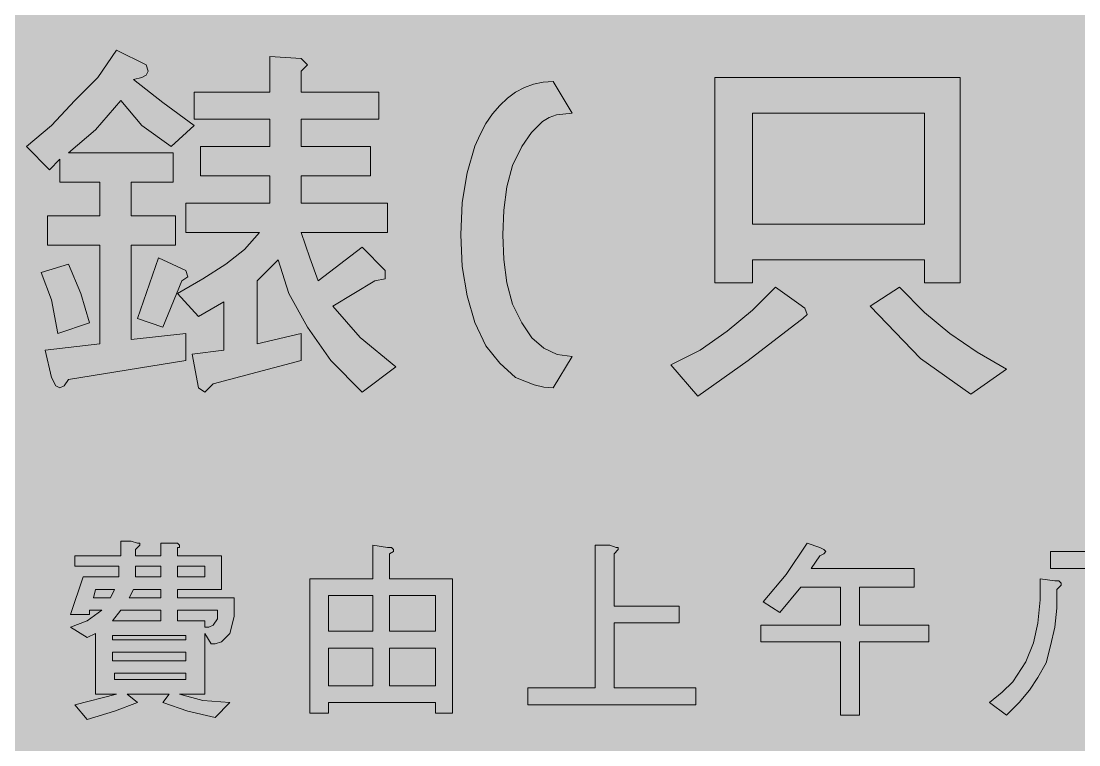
# Model space of a CAD drawing. Header units: metres. Extents: x 10 to 559, y 12 to 260.
# Drawn here: x 253.9 to 344.6, y 74.1 to 136.2 of the extents above; entities that cross this region are included whole.
import ezdxf

# ---------------------------------------------------------------- set-up
doc = ezdxf.new("R2010")
doc.units = ezdxf.units.M
doc.layers.add('FILL_BLUE_0000FF', color=7, linetype='Continuous', true_color=0x0000ff)
doc.layers.add('FILL_WHITE_FFFFFF', color=7, linetype='Continuous', true_color=0xffffff)

msp = doc.modelspace()

# ---------------------------------------------------------------- hatches: boundary and pattern name
at = {"layer": 'FILL_BLUE_0000FF', "true_color": 0x0000ff}
h = msp.add_hatch(color=7, dxfattribs=at)
h.dxf.hatch_style = 1
h.paths.add_polyline_path([(553.87, 259.97), (555.21, 259.58), (556.42, 258.96), (557.46, 258.12), (558.3, 256.98), (558.92, 255.74), (559.31, 254.42), (559.44, 253.08), (559.44, 19.26), (559.4, 17.91), (559.08, 16.56), (558.41, 15.32), (557.46, 14.22), (556.32, 13.28), (555.08, 12.6), (553.76, 12.2), (552.42, 12.06), (17.46, 12.06), (16.12, 12.19), (14.81, 12.6), (13.56, 13.28), (12.42, 14.22), (11.48, 15.36), (10.8, 16.61), (10.4, 17.92), (10.26, 19.26), (10.26, 253.08), (10.4, 254.34), (10.8, 255.6), (11.48, 256.93), (12.42, 258.12), (13.52, 259.04), (14.12, 259.36), (14.76, 259.56), (16.11, 259.97), (17.46, 260.1), (552.42, 260.1), (553.87, 259.97)])
at = {"layer": 'FILL_WHITE_FFFFFF', "true_color": 0xffffff}
h = msp.add_hatch(color=7, dxfattribs=at)
h.dxf.hatch_style = 1
h.paths.add_polyline_path([(256.5, 127.26), (258.48, 129.42), (260.46, 131.4), (262.08, 133.74), (264.6, 132.48), (264.78, 131.94), (264.6, 131.58), (264.24, 131.4), (263.52, 131.22), (266.04, 129.24), (268.74, 127.26), (266.76, 125.46), (264.24, 127.26), (262.44, 129.42), (260.28, 126.9), (257.94, 124.92), (266.94, 124.92), (266.94, 122.4), (263.34, 122.4), (263.34, 119.52), (267.12, 119.52), (267.12, 117), (263.34, 117), (263.34, 108.9), (268.02, 109.44), (268.02, 107.1), (257.94, 105.48), (257.58, 104.94), (257.22, 104.76), (256.86, 104.94), (256.5, 105.66), (255.96, 108), (260.64, 108.54), (260.64, 117), (256.14, 117), (256.14, 119.52), (260.64, 119.52), (260.64, 122.4), (257.22, 122.4), (257.22, 124.38), (256.32, 123.48), (254.34, 125.46), (256.5, 127.26)])
h = msp.add_hatch(color=7, dxfattribs=at)
h.dxf.hatch_style = 1
h.paths.add_polyline_path([(275.22, 130.14), (275.22, 133.2), (277.92, 133.02), (278.46, 132.48), (277.92, 131.94), (277.92, 130.14), (284.58, 130.14), (284.58, 127.8), (277.92, 127.8), (277.92, 125.46), (283.86, 125.46), (283.86, 122.94), (277.92, 122.94), (277.92, 120.6), (285.3, 120.6), (285.3, 118.08), (277.92, 118.08), (278.64, 115.92), (279.36, 113.94), (283.14, 116.82), (285.12, 114.84), (285.12, 114.12), (284.22, 113.94), (280.62, 111.78), (282.96, 109.08), (286.02, 106.56), (283.14, 104.4), (280.44, 107.1), (278.46, 109.98), (276.84, 112.86), (275.94, 115.74), (274.14, 113.94), (274.14, 108.54), (277.92, 109.44), (277.92, 107.1), (270.36, 105.12), (269.64, 104.4), (269.1, 104.76), (268.56, 107.64), (271.26, 108), (271.26, 112.14), (269.1, 110.88), (267.3, 112.86), (269.46, 114.12), (271.44, 115.38), (273.06, 116.64), (274.32, 118.08), (268.02, 118.08), (268.02, 120.6), (275.22, 120.6), (275.22, 122.94), (269.28, 122.94), (269.28, 125.46), (275.22, 125.46), (275.22, 127.8), (268.74, 127.8), (268.74, 130.14), (275.22, 130.14)])
h = msp.add_hatch(color=7, dxfattribs=at)
h.dxf.hatch_style = 1
h.paths.add_polyline_path([(299.52, 104.76), (298.71, 104.82), (297.9, 105.01), (296.28, 105.66), (294.95, 106.88), (293.76, 108.36), (292.81, 110.38), (292.14, 112.66), (291.73, 115.17), (291.6, 117.9), (291.73, 120.66), (292.14, 123.21), (292.81, 125.49), (293.25, 126.51), (293.76, 127.44), (294.32, 128.27), (294.94, 128.99), (295.6, 129.61), (296.3, 130.12), (297.05, 130.52), (297.84, 130.81), (298.66, 130.98), (299.52, 131.04), (301.14, 128.34), (299.81, 128.18), (299.19, 127.96), (298.62, 127.62), (297.65, 126.68), (296.82, 125.46), (296.04, 123.85), (295.54, 122.02), (295.28, 120.02), (295.2, 117.9), (295.28, 115.78), (295.54, 113.78), (296.04, 111.95), (296.82, 110.34), (297.7, 109.05), (298.71, 108.16), (299.86, 107.63), (301.14, 107.46), (299.52, 104.76)])
h = msp.add_hatch(color=7, dxfattribs=at)
h.dxf.hatch_style = 1
h.paths.add_polyline_path([(334.44, 113.76), (331.38, 113.76), (331.38, 115.74), (316.62, 115.74), (316.62, 113.76), (313.38, 113.76), (313.38, 131.4), (334.44, 131.4), (334.44, 113.76)])
h.paths.add_polyline_path([(331.38, 128.34), (316.62, 128.34), (316.62, 118.8), (331.38, 118.8), (331.38, 128.34)], flags=16)
h = msp.add_hatch(color=7, dxfattribs=at)
h.dxf.hatch_style = 1
h.paths.add_polyline_path([(259.02, 112.86), (259.74, 110.34), (257.04, 109.44), (256.5, 112.32), (255.6, 114.66), (257.94, 115.38), (259.02, 112.86)])
h = msp.add_hatch(color=7, dxfattribs=at)
h.dxf.hatch_style = 1
h.paths.add_polyline_path([(265.68, 115.92), (268.02, 114.84), (268.2, 114.3), (267.66, 113.94), (266.04, 109.98), (263.88, 110.7), (265.68, 115.92)])
h = msp.add_hatch(color=7, dxfattribs=at)
h.dxf.hatch_style = 1
h.paths.add_polyline_path([(321.12, 111.6), (321.3, 111.06), (320.94, 110.7), (320.22, 110.16), (316.26, 107.1), (311.94, 104.04), (309.6, 106.74), (312.12, 108), (314.46, 109.62), (316.62, 111.42), (318.6, 113.4), (320.58, 111.96), (321.12, 111.6)])
h = msp.add_hatch(color=7, dxfattribs=at)
h.dxf.hatch_style = 1
h.paths.add_polyline_path([(331.38, 111.24), (333.54, 109.44), (335.88, 107.82), (338.4, 106.38), (335.34, 104.22), (331.02, 107.28), (326.7, 111.78), (329.22, 113.4), (331.38, 111.24)])
h = msp.add_hatch(color=7, dxfattribs=at)
h.dxf.hatch_style = 1
h.paths.add_polyline_path([(265.86, 91.44), (267.3, 91.44), (267.48, 91.26), (267.48, 91.08), (267.3, 91.08), (267.3, 90.36), (271.08, 90.36), (271.08, 87.48), (267.3, 87.48), (267.3, 86.76), (272.16, 86.76), (272.16, 85.14), (271.8, 83.7), (271.44, 83.34), (271.08, 82.98), (270.54, 82.8), (270.18, 82.8), (269.64, 83.7), (269.64, 78.48), (267.48, 78.48), (269.46, 77.94), (271.8, 77.76), (270.54, 76.5), (268.2, 77.04), (266.04, 77.76), (266.58, 78.48), (262.98, 78.48), (263.88, 77.76), (261.9, 77.04), (259.56, 76.32), (258.48, 77.58), (262.08, 78.48), (260.28, 78.48), (260.28, 83.7), (259.56, 83.34), (258.12, 84.24), (259.56, 84.78), (260.82, 85.68), (259.74, 85.68), (259.74, 85.32), (258.12, 85.32), (259.2, 88.56), (262.26, 88.56), (262.26, 89.46), (258.48, 89.46), (258.48, 90.36), (262.44, 90.36), (262.44, 91.62), (263.34, 91.62), (263.88, 91.44), (264.06, 91.44), (264.06, 91.26), (263.7, 90.9), (263.7, 90.36), (265.86, 90.36), (265.86, 91.44)])
h.paths.add_polyline_path([(260.28, 87.48), (260.1, 86.76), (261.54, 86.76), (261.9, 87.48), (260.28, 87.48)], flags=16)
h.paths.add_polyline_path([(265.86, 88.56), (265.86, 89.46), (263.7, 89.46), (263.7, 88.56), (265.86, 88.56)], flags=16)
h.paths.add_polyline_path([(265.86, 86.76), (265.86, 87.48), (263.52, 87.48), (263.16, 86.76), (265.86, 86.76)], flags=16)
h.paths.add_polyline_path([(267.3, 89.46), (267.3, 88.56), (269.64, 88.56), (269.64, 89.46), (267.3, 89.46)], flags=16)
h.paths.add_polyline_path([(268.02, 83.52), (261.72, 83.52), (261.72, 83.16), (268.02, 83.16), (268.02, 83.52)], flags=16)
h.paths.add_polyline_path([(265.86, 85.68), (262.44, 85.68), (261.72, 84.78), (265.86, 84.78), (265.86, 85.68)], flags=16)
h.paths.add_polyline_path([(270.36, 84.42), (270.72, 84.96), (270.72, 85.68), (267.3, 85.68), (267.3, 84.78), (269.64, 84.78), (269.64, 84.24), (270, 84.24), (270.36, 84.42)], flags=16)
h.paths.add_polyline_path([(261.72, 82.08), (261.72, 81.36), (268.02, 81.36), (268.02, 82.08), (261.72, 82.08)], flags=16)
h.paths.add_polyline_path([(268.02, 80.28), (261.9, 80.28), (261.9, 79.74), (268.02, 79.74), (268.02, 80.28)], flags=16)
h = msp.add_hatch(color=7, dxfattribs=at)
h.dxf.hatch_style = 1
h.paths.add_polyline_path([(285.84, 90.9), (285.84, 90.72), (285.48, 90.54), (285.48, 88.38), (290.88, 88.38), (290.88, 76.86), (289.44, 76.86), (289.44, 77.76), (280.26, 77.76), (280.26, 76.86), (278.64, 76.86), (278.64, 88.38), (284.04, 88.38), (284.04, 91.26), (285.3, 91.08), (285.66, 91.08), (285.84, 90.9)])
h.paths.add_polyline_path([(284.04, 83.88), (284.04, 86.94), (280.26, 86.94), (280.26, 83.88), (284.04, 83.88)], flags=16)
h.paths.add_polyline_path([(285.48, 83.88), (289.44, 83.88), (289.44, 86.94), (285.48, 86.94), (285.48, 83.88)], flags=16)
h.paths.add_polyline_path([(280.26, 82.44), (280.26, 79.2), (284.04, 79.2), (284.04, 82.44), (280.26, 82.44)], flags=16)
h.paths.add_polyline_path([(289.44, 82.44), (285.48, 82.44), (285.48, 79.2), (289.44, 79.2), (289.44, 82.44)], flags=16)
h = msp.add_hatch(color=7, dxfattribs=at)
h.dxf.hatch_style = 1
h.paths.add_polyline_path([(304.92, 91.08), (305.1, 91.08), (305.1, 90.9), (304.74, 90.54), (304.74, 86.04), (310.32, 86.04), (310.32, 84.6), (304.74, 84.6), (304.74, 79.02), (311.76, 79.02), (311.76, 77.58), (297.36, 77.58), (297.36, 79.02), (303.12, 79.02), (303.12, 91.26), (304.38, 91.26), (304.92, 91.08)])
h = msp.add_hatch(color=7, dxfattribs=at)
h.dxf.hatch_style = 1
h.paths.add_polyline_path([(319.5, 88.74), (321.3, 91.44), (322.38, 91.08), (322.74, 90.9), (322.92, 90.72), (322.74, 90.54), (322.38, 90.36), (321.66, 89.28), (330.48, 89.28), (330.48, 87.66), (325.8, 87.66), (325.8, 84.42), (331.74, 84.42), (331.74, 82.98), (325.8, 82.98), (325.8, 76.68), (324.18, 76.68), (324.18, 82.98), (317.34, 82.98), (317.34, 84.42), (324.18, 84.42), (324.18, 87.66), (320.76, 87.66), (318.96, 85.5), (317.52, 86.4), (319.5, 88.74)])
h = msp.add_hatch(color=7, dxfattribs=at)
h.dxf.hatch_style = 1
h.paths.add_polyline_path([(347.4, 90.72), (347.4, 87.84), (347.68, 85.49), (348.31, 83.08), (348.78, 81.93), (349.34, 80.84), (350.02, 79.87), (350.82, 79.02), (351.9, 77.94), (350.28, 76.86), (349.2, 77.94), (348.48, 78.79), (347.81, 79.87), (347.21, 81.13), (346.7, 82.48), (346.29, 83.88), (346.02, 85.25), (345.9, 86.53), (345.96, 87.66), (345.96, 89.28), (342.18, 89.28), (342.18, 90.72), (347.4, 90.72)])
h = msp.add_hatch(color=7, dxfattribs=at)
h.dxf.hatch_style = 1
h.paths.add_polyline_path([(338.04, 78.66), (338.94, 79.56), (340.06, 81.27), (340.73, 82.88), (341.08, 84.58), (341.28, 86.58), (341.28, 88.38), (342.54, 88.2), (342.9, 88.2), (343.08, 88.02), (343.08, 87.84), (342.72, 87.48), (342.72, 85.86), (342.54, 84.24), (342.18, 82.62), (341.82, 81.18), (341.1, 79.92), (340.38, 78.84), (339.48, 77.76), (338.4, 76.68), (336.96, 77.76), (338.04, 78.66)])

# ---------------------------------------------------------------- linework, layer by layer
at = {"layer": 'FILL_WHITE_FFFFFF', "lineweight": 0, "true_color": 0xffffff}
for points in [[(256.5, 127.26), (258.48, 129.42), (260.46, 131.4), (262.08, 133.74), (264.6, 132.48), (264.78, 131.94), (264.6, 131.58), (264.24, 131.4), (263.52, 131.22), (266.04, 129.24), (268.74, 127.26), (266.76, 125.46), (264.24, 127.26), (262.44, 129.42), (260.28, 126.9), (257.94, 124.92), (266.94, 124.92), (266.94, 122.4), (263.34, 122.4), (263.34, 119.52), (267.12, 119.52), (267.12, 117), (263.34, 117), (263.34, 108.9), (268.02, 109.44), (268.02, 107.1), (257.94, 105.48), (257.58, 104.94), (257.22, 104.76), (256.86, 104.94), (256.5, 105.66), (255.96, 108), (260.64, 108.54), (260.64, 117), (256.14, 117), (256.14, 119.52), (260.64, 119.52), (260.64, 122.4), (257.22, 122.4), (257.22, 124.38), (256.32, 123.48), (254.34, 125.46)], [(275.22, 130.14), (275.22, 133.2), (277.92, 133.02), (278.46, 132.48), (277.92, 131.94), (277.92, 130.14), (284.58, 130.14), (284.58, 127.8), (277.92, 127.8), (277.92, 125.46), (283.86, 125.46), (283.86, 122.94), (277.92, 122.94), (277.92, 120.6), (285.3, 120.6), (285.3, 118.08), (277.92, 118.08), (278.64, 115.92), (279.36, 113.94), (283.14, 116.82), (285.12, 114.84), (285.12, 114.12), (284.22, 113.94), (280.62, 111.78), (282.96, 109.08), (286.02, 106.56), (283.14, 104.4), (280.44, 107.1), (278.46, 109.98), (276.84, 112.86), (275.94, 115.74), (274.14, 113.94), (274.14, 108.54), (277.92, 109.44), (277.92, 107.1), (270.36, 105.12), (269.64, 104.4), (269.1, 104.76), (268.56, 107.64), (271.26, 108), (271.26, 112.14), (269.1, 110.88), (267.3, 112.86), (269.46, 114.12), (271.44, 115.38), (273.06, 116.64), (274.32, 118.08), (268.02, 118.08), (268.02, 120.6), (275.22, 120.6), (275.22, 122.94), (269.28, 122.94), (269.28, 125.46), (275.22, 125.46), (275.22, 127.8), (268.74, 127.8), (268.74, 130.14)], [(299.52, 104.76), (298.71, 104.82), (297.9, 105.01), (296.28, 105.66), (294.95, 106.88), (293.76, 108.36), (292.81, 110.38), (292.14, 112.66), (291.73, 115.17), (291.6, 117.9), (291.73, 120.66), (292.14, 123.21), (292.81, 125.49), (293.25, 126.51), (293.76, 127.44), (294.32, 128.27), (294.94, 128.99), (295.6, 129.61), (296.3, 130.12), (297.05, 130.52), (297.84, 130.81), (298.66, 130.98), (299.52, 131.04), (301.14, 128.34), (299.81, 128.18), (299.19, 127.96), (298.62, 127.62), (297.65, 126.68), (296.82, 125.46), (296.04, 123.85), (295.54, 122.02), (295.28, 120.02), (295.2, 117.9), (295.28, 115.78), (295.54, 113.78), (296.04, 111.95), (296.82, 110.34), (297.7, 109.05), (298.71, 108.16), (299.86, 107.63), (301.14, 107.46)], [(334.44, 113.76), (331.38, 113.76), (331.38, 115.74), (316.62, 115.74), (316.62, 113.76), (313.38, 113.76), (313.38, 131.4), (334.44, 131.4)], [(331.38, 128.34), (316.62, 128.34), (316.62, 118.8), (331.38, 118.8)], [(259.02, 112.86), (259.74, 110.34), (257.04, 109.44), (256.5, 112.32), (255.6, 114.66), (257.94, 115.38)], [(265.68, 115.92), (268.02, 114.84), (268.2, 114.3), (267.66, 113.94), (266.04, 109.98), (263.88, 110.7)], [(321.12, 111.6), (321.3, 111.06), (320.94, 110.7), (320.22, 110.16), (316.26, 107.1), (311.94, 104.04), (309.6, 106.74), (312.12, 108), (314.46, 109.62), (316.62, 111.42), (318.6, 113.4), (320.58, 111.96)], [(331.38, 111.24), (333.54, 109.44), (335.88, 107.82), (338.4, 106.38), (335.34, 104.22), (331.02, 107.28), (326.7, 111.78), (329.22, 113.4)], [(265.86, 91.44), (267.3, 91.44), (267.48, 91.26), (267.48, 91.08), (267.3, 91.08), (267.3, 90.36), (271.08, 90.36), (271.08, 87.48), (267.3, 87.48), (267.3, 86.76), (272.16, 86.76), (272.16, 85.14), (271.8, 83.7), (271.44, 83.34), (271.08, 82.98), (270.54, 82.8), (270.18, 82.8), (269.64, 83.7), (269.64, 78.48), (267.48, 78.48), (269.46, 77.94), (271.8, 77.76), (270.54, 76.5), (268.2, 77.04), (266.04, 77.76), (266.58, 78.48), (262.98, 78.48), (263.88, 77.76), (261.9, 77.04), (259.56, 76.32), (258.48, 77.58), (262.08, 78.48), (260.28, 78.48), (260.28, 83.7), (259.56, 83.34), (258.12, 84.24), (259.56, 84.78), (260.82, 85.68), (259.74, 85.68), (259.74, 85.32), (258.12, 85.32), (259.2, 88.56), (262.26, 88.56), (262.26, 89.46), (258.48, 89.46), (258.48, 90.36), (262.44, 90.36), (262.44, 91.62), (263.34, 91.62), (263.88, 91.44), (264.06, 91.44), (264.06, 91.26), (263.7, 90.9), (263.7, 90.36), (265.86, 90.36)], [(285.84, 90.9), (285.84, 90.72), (285.48, 90.54), (285.48, 88.38), (290.88, 88.38), (290.88, 76.86), (289.44, 76.86), (289.44, 77.76), (280.26, 77.76), (280.26, 76.86), (278.64, 76.86), (278.64, 88.38), (284.04, 88.38), (284.04, 91.26), (285.3, 91.08), (285.66, 91.08)], [(304.92, 91.08), (305.1, 91.08), (305.1, 90.9), (304.74, 90.54), (304.74, 86.04), (310.32, 86.04), (310.32, 84.6), (304.74, 84.6), (304.74, 79.02), (311.76, 79.02), (311.76, 77.58), (297.36, 77.58), (297.36, 79.02), (303.12, 79.02), (303.12, 91.26), (304.38, 91.26)], [(319.5, 88.74), (321.3, 91.44), (322.38, 91.08), (322.74, 90.9), (322.92, 90.72), (322.74, 90.54), (322.38, 90.36), (321.66, 89.28), (330.48, 89.28), (330.48, 87.66), (325.8, 87.66), (325.8, 84.42), (331.74, 84.42), (331.74, 82.98), (325.8, 82.98), (325.8, 76.68), (324.18, 76.68), (324.18, 82.98), (317.34, 82.98), (317.34, 84.42), (324.18, 84.42), (324.18, 87.66), (320.76, 87.66), (318.96, 85.5), (317.52, 86.4)], [(347.4, 90.72), (347.4, 87.84), (347.68, 85.49), (348.31, 83.08), (348.78, 81.93), (349.34, 80.84), (350.02, 79.87), (350.82, 79.02), (351.9, 77.94), (350.28, 76.86), (349.2, 77.94), (348.48, 78.79), (347.81, 79.87), (347.21, 81.13), (346.7, 82.48), (346.29, 83.88), (346.02, 85.25), (345.9, 86.53), (345.96, 87.66), (345.96, 89.28), (342.18, 89.28), (342.18, 90.72)], [(265.86, 88.56), (265.86, 89.46), (263.7, 89.46), (263.7, 88.56)], [(267.3, 89.46), (267.3, 88.56), (269.64, 88.56), (269.64, 89.46)], [(338.04, 78.66), (338.94, 79.56), (340.06, 81.27), (340.73, 82.88), (341.08, 84.58), (341.28, 86.58), (341.28, 88.38), (342.54, 88.2), (342.9, 88.2), (343.08, 88.02), (343.08, 87.84), (342.72, 87.48), (342.72, 85.86), (342.54, 84.24), (342.18, 82.62), (341.82, 81.18), (341.1, 79.92), (340.38, 78.84), (339.48, 77.76), (338.4, 76.68), (336.96, 77.76)], [(260.28, 87.48), (260.1, 86.76), (261.54, 86.76), (261.9, 87.48)], [(265.86, 86.76), (265.86, 87.48), (263.52, 87.48), (263.16, 86.76)], [(284.04, 83.88), (284.04, 86.94), (280.26, 86.94), (280.26, 83.88)], [(285.48, 83.88), (289.44, 83.88), (289.44, 86.94), (285.48, 86.94)], [(265.86, 85.68), (262.44, 85.68), (261.72, 84.78), (265.86, 84.78)], [(270.36, 84.42), (270.72, 84.96), (270.72, 85.68), (267.3, 85.68), (267.3, 84.78), (269.64, 84.78), (269.64, 84.24), (270, 84.24)], [(268.02, 83.52), (261.72, 83.52), (261.72, 83.16), (268.02, 83.16)], [(261.72, 82.08), (261.72, 81.36), (268.02, 81.36), (268.02, 82.08)], [(280.26, 82.44), (280.26, 79.2), (284.04, 79.2), (284.04, 82.44)], [(289.44, 82.44), (285.48, 82.44), (285.48, 79.2), (289.44, 79.2)], [(268.02, 80.28), (261.9, 80.28), (261.9, 79.74), (268.02, 79.74)]]:
    msp.add_lwpolyline(points, close=True, dxfattribs=at)

doc.saveas('drawing.dxf')
